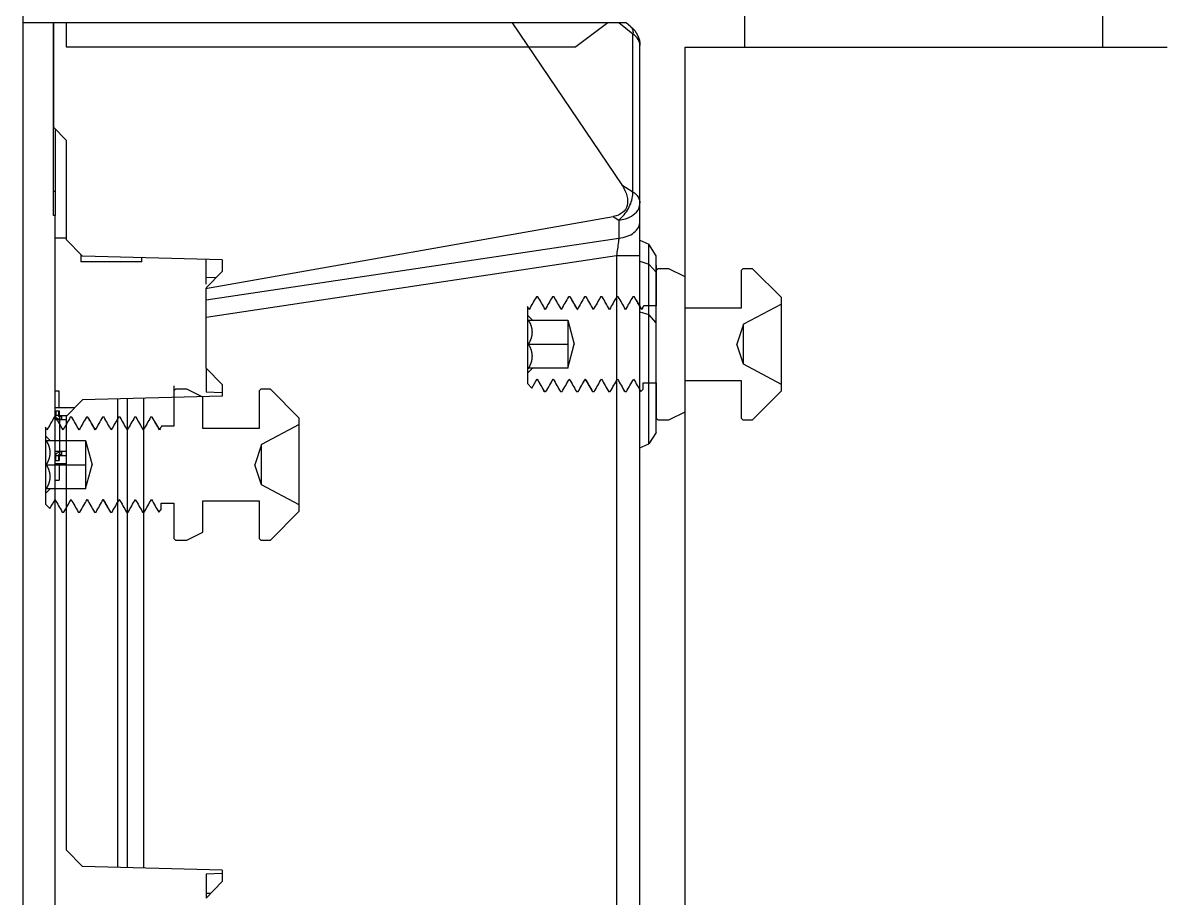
# Model space of a CAD drawing. Header units: millimetres. Extents: x 562 to 17351, y 2396 to 6995.
# Drawn here: x 16097.2 to 16168.4, y 4489.2 to 4543.7 of the extents above; entities that cross this region are included whole.
import ezdxf

# ---------------------------------------------------------------- set-up
doc = ezdxf.new("R2010")
doc.units = ezdxf.units.MM
doc.layers.add('02___PRT_ALL_AXES', color=7, linetype='Continuous')
doc.layers.add('1轮廓线', color=7, linetype='Continuous', lineweight=25)

# ---------------------------------------------------------------- blocks, each defined once
blk = doc.blocks.new('21211122')
at = {"color": 114, "linetype": 'Continuous', "true_color": 0x139b48}
for p, q in [((19708.90915109758, 4089.038242913515), (19708.90915109758, 4099.038242913475)), ((19734.90915109646, 4089.038242913515), (19704.90915109659, 4089.038242913515)), ((19734.90915109646, 3416.538242912395), (19734.90915109646, 4089.038242913515))]:
    blk.add_line(p, q, dxfattribs=at)
at = {"layer": '02___PRT_ALL_AXES', "color": 114, "linetype": 'Continuous', "true_color": 0x139b48}
blk.add_line((19731.20915109745, 4100.037148436615), (19731.20915109745, 4089.038242913515), dxfattribs=at)
blk = doc.blocks.new('*U176')
blk.add_blockref('21211122', (-19719.90915109653, -3758.288242912425))
blk = doc.blocks.new('*U177')
at = {"color": 0, "linetype": 'ByBlock', "lineweight": -2, "transparency": 16777216}
blk.add_blockref('*U176', (0, 0), dxfattribs=at)
blk = doc.blocks.new('212121212')
at = {"color": 7, "linetype": 'Continuous'}
for p, q in [((19350.50658510367, 3829.6597417086), (19351.38756970696, 3830.35879030796)), ((19350.634901733, 3830.11871957398), (19350.58005365117, 3830.06182944646)), ((19350.63487758267, 3830.11875000826), (19350.93739132359, 3830.35879030796)), ((19350.9381248248, 3830.35879030796), (19386.56724527329, 3830.35879030796)), ((19358.01239270315, 3830.35879030796), (19351.2064832543, 3820.27700283886)), ((19386.56724527329, 3830.35879030796), (19386.56724527329, 3823.85879030824)), ((19388.46724527314, 3830.35879030796), (19388.46724527314, 3492.85879030804)), ((19350.50004469257, 3829.78146814028), (19350.50658510367, 3829.6597417086)), ((19350.50658510367, 3819.84162348356), (19350.50658510367, 3829.6597417086)), ((19350.06724527369, 3494.27385847104), (19350.06724527369, 3828.94372214242)), ((19386.56724527329, 3823.85879030824), (19385.76724527309, 3823.05879030804)), ((19385.76724527309, 3823.05879030804), (19385.76724527309, 3816.86279374654)), ((19351.2064832543, 3820.27700283886), (19350.50658510367, 3819.84162348356)), ((19351.72919271433, 3818.29637100638), (19351.38306356916, 3818.081057558421)), ((19351.38306356916, 3818.081057558421), (19351.38306356916, 3816.95453470606)), ((19377.10236495494, 3813.8223961545), (19351.72919271433, 3818.29637100638)), ((19386.46724527517, 3749.3337903085), (19386.46724527517, 3818.35629030742)), ((19349.06724527471, 3815.85879030624), (19349.52039916901, 3816.570099437341)), ((19350.06724527369, 3816.82509796468), (19349.52039916901, 3816.570099437341)), ((19349.52039916901, 3804.1474811762), (19349.52039916901, 3816.570099437341)), ((19377.06724527409, 3813.10865984512), (19351.38306356916, 3816.95453470606)), ((19384.76758794806, 3815.83661679712), (19385.76724527309, 3816.86279374654)), ((19349.06724527471, 3804.8587903073), (19349.06724527471, 3815.85879030624)), ((19351.52797985285, 3815.86658965818), (19350.06724527369, 3815.86658965818)), ((19351.52797985285, 3815.86658965818), (19351.52797929914, 3663.9128915799)), ((19377.06724527409, 3812.04241413916), (19351.52797985285, 3815.86658965818)), ((19376.06724527511, 3815.6087903084), (19384.76758794806, 3815.83661679712)), ((19381.0672452751, 3815.483790306941), (19381.0672452751, 3815.73971991446)), ((19384.86724527477, 3815.93891790316), (19384.86724527477, 3815.483790306941)), ((19349.06724527471, 3814.83366404052), (19349.52039916901, 3815.33663555172)), ((19350.06724527369, 3815.516946737961), (19349.52039916901, 3815.33663555172)), ((19376.06724527511, 3815.6087903084), (19376.06724527511, 3814.88497622898)), ((19377.06724527409, 3814.079114020541), (19377.06724527409, 3815.63497622758)), ((19381.0672452751, 3815.483790306941), (19384.86724527477, 3815.483790306941)), ((19377.06690260016, 3813.858799279561), (19376.06724527511, 3814.88497622898)), ((19376.44611968882, 3814.4960507635), (19377.06724527409, 3814.48128930712)), ((19377.06724527409, 3808.85913309908), (19377.06724527409, 3813.828588699901)), ((19349.06724527471, 3811.68721743274), (19349.52039916901, 3812.1901889414)), ((19350.06724527369, 3812.37050013018), (19349.52039916901, 3812.1901889414)), ((19376.06724527511, 3807.83260438506), (19377.06690260016, 3808.85878133448)), ((19377.06724527409, 3808.8587903083), (19377.06724527409, 3807.3604682478)), ((19376.06724527511, 3807.83260438506), (19376.06724527511, 3807.10879030818)), ((19386.21724527479, 3806.4087903061), (19386.21724527479, 3807.43379030842)), ((19386.21724527479, 3807.43379030842), (19386.46724527517, 3807.43379030842)), ((19376.06724527511, 3807.10879030818), (19384.76758794806, 3806.88096381692)), ((19380.94212096349, 3777.73644341926), (19380.94212096349, 3806.981137195441)), ((19381.96351571268, 3777.7631895837), (19381.96351571268, 3806.954391031)), ((19382.56724527483, 3777.7789987977), (19382.56724527483, 3806.938581817)), ((19385.76724527309, 3805.8547868675), (19384.76758794806, 3806.88096381692)), ((19386.46724527517, 3806.4087903061), (19385.22755901693, 3806.4087903061)), ((19386.21724527479, 3805.918790308201), (19385.70489588293, 3805.918790308201)), ((19385.76724527309, 3805.8547868675), (19385.76724527309, 3778.8627937472)), ((19386.06724527507, 3805.918790308201), (19386.06724527507, 3805.6587903075)), ((19386.14724527509, 3805.85879030628), (19386.24724527321, 3805.85879030628)), ((19386.16724527319, 3805.6587903075), (19386.16724527319, 3805.85879030628)), ((19386.21724527479, 3806.20879030732), (19386.21724527479, 3805.918790308201)), ((19386.46724527517, 3806.20879030732), (19386.21724527479, 3806.20879030732)), ((19386.24724527321, 3806.20879030732), (19386.24724527321, 3805.85879030628)), ((19386.24724527321, 3805.918790308201), (19386.46724527517, 3805.918790308201)), ((19386.41724527357, 3806.20879030732), (19386.41724527357, 3805.918790308201)), ((19386.46724527517, 3805.6587903075), (19385.76724527309, 3805.6587903075)), ((19386.17724527351, 3803.658790307), (19386.17724527351, 3805.6587903075)), ((19349.06724527471, 3804.8587903073), (19349.52039916901, 3804.1474811762)), ((19350.06724527369, 3803.892482648861), (19349.52039916901, 3804.1474811762)), ((19385.76724527309, 3803.658790307), (19386.46724527517, 3803.658790307)), ((19386.06724527507, 3803.658790307), (19386.06724527507, 3803.3987903063)), ((19386.16724527319, 3803.45879030822), (19386.16724527319, 3803.658790307)), ((19385.76724527309, 3803.3987903063), (19386.21724527479, 3803.3987903063)), ((19385.76724527309, 3802.908790308401), (19386.46724527517, 3802.908790308401)), ((19386.14724527509, 3803.45879030822), (19386.24724527321, 3803.45879030822)), ((19386.21724527479, 3803.3987903063), (19386.21724527479, 3803.10879030718)), ((19386.46724527517, 3803.10879030718), (19386.21724527479, 3803.10879030718)), ((19386.21724527479, 3802.908790308401), (19386.21724527479, 3801.88379030608)), ((19386.24724527321, 3803.45879030822), (19386.24724527321, 3803.10879030718)), ((19386.24724527321, 3803.3987903063), (19386.46724527517, 3803.3987903063)), ((19386.41724527357, 3803.10879030718), (19386.41724527357, 3803.3987903063)), ((19386.46724527517, 3801.88379030608), (19386.21724527479, 3801.88379030608)), ((19384.76758794806, 3777.836616797781), (19385.76724527309, 3778.8627937472)), ((19376.06724527511, 3777.60879030652), (19384.76758794806, 3777.836616797781)), ((19376.06724527511, 3777.60879030652), (19376.06724527511, 3776.88497622964)), ((19377.06724527409, 3777.35813888504), (19377.06724527409, 3775.8587903064)), ((19377.06690260016, 3775.85879928022), (19376.06724527511, 3776.88497622964)), ((19377.06724527409, 3776.15868414146), (19376.76721463717, 3776.16643757782)), ((19352.06724527419, 3492.85879030804), (19354.06724527469, 3491.3587903083)), ((19385.76724527309, 3492.85879030804), (19385.76724527309, 3491.3587903083)), ((19385.76724527309, 3491.3587903083), (19354.06724527469, 3491.3587903083))]:
    blk.add_line(p, q, dxfattribs=at)
for centre, radius, start, end in [((19351.56724527344, 3828.94372214242), 1.49999999974, 128.3571155351013, 180), ((19386.14724527509, 3805.75879030816), 0.10000000066, 90, 143.2617289653789), ((19386.11724527413, 3806.01879030632), 0.35000000104, 278.2132107018273, 343.39736195837), ((19386.14724527509, 3805.75879030816), 0.10000000066, 216.7370435126228, 270), ((19386.14724527509, 3803.55879030634), 0.10000000066, 90, 143.261728965299), ((19386.11724527413, 3803.29879030818), 0.35000000104, 16.29090732188735, 81.78678929817264), ((19386.14724527509, 3803.55879030634), 0.10000000066, 216.7370435125797, 270)]:
    blk.add_arc(centre, radius, start, end, dxfattribs=at)
blk.add_ellipse((19353.26237085955, 3820.18007546096), major_axis=(-2.293869194320001, -1.426926600040001), ratio=0.5552526711, start_param=5.390403776599999, end_param=6.837591462100001, dxfattribs=at)
for points, knots in [([(19350.58005365117, 3830.06182944646), (19350.56698346903, 3830.04420101842), (19350.51670032347, 3829.95914690608), (19350.50126606681, 3829.85765492466), (19350.50004469257, 3829.78146814028)], [0, 0, 0, 0, 0.2236070042, 1, 1, 1, 1]), ([(19350.06724527369, 3828.94372214242), (19350.06724527369, 3829.0783816826), (19350.16043067279, 3829.370006415581), (19350.37888310863, 3829.57353395874), (19350.50658510367, 3829.6597417086)], [0, 0, 0, 0, 0.4663758915, 1, 1, 1, 1]), ([(19350.50658510367, 3819.84162348356), (19350.3788831061, 3819.7554157337), (19350.16043067279, 3819.55188819054), (19350.06724527369, 3819.26026345756), (19350.06724527369, 3819.12560391738)], [0, 0, 0, 0, 0.5336241114, 1, 1, 1, 1]), ([(19351.38306356916, 3818.081057558421), (19351.1423992067, 3818.27693825378), (19350.75529467992, 3818.76477052932), (19350.53992926609, 3819.35360080454), (19350.51180873813, 3819.65068329902)], [0, 0, 0, 0, 0.5097694443, 1, 1, 1, 1]), ([(19351.38306356916, 3818.081057558421), (19351.24592348783, 3818.09296322422), (19350.77128954505, 3818.17823448624), (19350.29269290763, 3818.4782494539), (19350.14389021566, 3818.79451263138)], [0, 0, 0, 0, 0.2825585876, 1, 1, 1, 1]), ([(19351.38306356916, 3816.95453470606), (19351.2080765709, 3816.9697262454), (19350.87379717088, 3817.04126846452), (19350.44248447749, 3817.26823335476), (19350.14401250903, 3817.597054614821), (19350.06724527369, 3817.87081963752), (19350.06724527369, 3817.99908106756)], [0, 0, 0, 0, 0.2887245221, 0.5546614901, 0.7891646183, 1, 1, 1, 1]), ([(19351.38306356916, 3816.95453470606), (19351.39232725649, 3816.87591835072), (19351.43765737411, 3816.51287389266), (19351.48778528503, 3816.15045139932), (19351.52799204231, 3815.86658783192)], [0, 0, 0, 0, 0.2163693176, 1, 1, 1, 1])]:
    blk.add_open_spline(points, degree=3, knots=knots, dxfattribs=at)
for points in [[(19350.51180873813, 3819.65068329902), (19350.50580878315, 3819.71407051032), (19350.50358660573, 3819.7780235879), (19350.50658510367, 3819.84162348356)], [(19350.14389021566, 3818.79451263138), (19350.09566212821, 3818.8970159392), (19350.06724527369, 3819.01232163188), (19350.06724527369, 3819.12560391738)]]:
    blk.add_open_spline(points, degree=3, dxfattribs=at)
at = {"layer": '02___PRT_ALL_AXES', "color": 7, "linetype": 'Continuous'}
for p, q in [((19386.56724527329, 3818.35629030742), (19386.56724527329, 3830.35879030796)), ((19386.56724527329, 3830.35879030796), (19388.46724527314, 3830.35879030796)), ((19386.46724527517, 3823.758790307581), (19386.46724527517, 3818.35629030742)), ((19386.46724527517, 3819.85629030716), (19386.56724527329, 3819.85629030716)), ((19386.46724527517, 3818.35629030742), (19386.56724527329, 3818.35629030742)), ((19386.46724527517, 3816.98379030668), (19385.76724527309, 3816.98379030668)), ((19376.08498904964, 3807.32448916304), (19377.06724527409, 3807.35879030602)), ((19376.05974368992, 3777.3939730374), (19377.06724527409, 3777.35879030614))]:
    blk.add_line(p, q, dxfattribs=at)
blk = doc.blocks.new('*U181')
blk.add_blockref('212121212', (-19368.76724527392, -3665.35879031362))
blk = doc.blocks.new('*U182')
at = {"color": 0, "linetype": 'ByBlock', "lineweight": -2, "transparency": 16777216}
for p in [(4.133182947122317e-14, 675), (2.066591473561158e-14, 337.5)]:
    blk.add_blockref('*U181', p, dxfattribs=at)
blk = doc.blocks.new('323123212231')
at = {"layer": '1轮廓线', "color": 4, "linetype": 'Continuous', "lineweight": 25}
for p, q in [((16106.62949579812, 5251.116872861458), (16106.62949579812, 5248.616872861458)), ((16106.72949574362, 5250.916872513808), (16106.62949579812, 5250.816872350316)), ((16107.42949579812, 5250.916872861458), (16106.72949579812, 5250.916872861458)), ((16108.42949563726, 5250.416872137594), (16107.42949579812, 5250.916872861458)), ((16108.42949579812, 5248.466872861458), (16108.42949563726, 5250.416872137594)), ((16112.02949574362, 5250.916872915956), (16111.92949579812, 5250.816872752463)), ((16111.92949579812, 5250.816872752463), (16111.92949579812, 5248.466872861458)), ((16112.62949579812, 5250.916872861458), (16112.02949579812, 5250.916872861458)), ((16114.42949481716, 5249.116871880504), (16112.62949677907, 5250.916873842411)), ((16099.179518435, 5249.166801501541), (16099.17949579812, 5249.166872861458)), ((16099.27949579812, 5249.166872861458), (16099.17949579812, 5249.166872861458)), ((16099.27949579812, 5249.166872861458), (16099.27947919271, 5249.166861588533)), ((16100.17952701998, 5249.166825051587), (16100.17949579812, 5249.166872861458)), ((16100.27949579812, 5249.166872861458), (16100.17949579812, 5249.166872861458)), ((16100.27949579812, 5249.166872861458), (16100.27948132548, 5249.166794850618)), ((16101.17952682125, 5249.166833944282), (16101.17949579812, 5249.166872861458)), ((16101.27949579812, 5249.166872861458), (16101.17949579812, 5249.166872861458)), ((16101.27949579812, 5249.166872861458), (16101.27949358338, 5249.166755650474)), ((16102.17952682888, 5249.166843627158), (16102.17949579812, 5249.166872861458)), ((16102.27949579812, 5249.166872861458), (16102.17949579812, 5249.166872861458)), ((16102.27949579812, 5249.166872861458), (16102.27928539575, 5249.166548866646)), ((16103.17968543143, 5249.166544834809), (16103.17949579812, 5249.166872861458)), ((16103.27949579812, 5249.166872861458), (16103.17949579812, 5249.166872861458)), ((16103.27949579812, 5249.166872861458), (16103.27935061958, 5249.166242741012)), ((16104.1796552522, 5249.166245458413), (16104.17949579812, 5249.166872861458)), ((16104.27949579812, 5249.166872861458), (16104.17949579812, 5249.166872861458)), ((16104.27949579812, 5249.166872861458), (16104.27909594302, 5249.167540997389)), ((16105.17978216303, 5249.167333857515), (16105.17949579812, 5249.166872861458)), ((16105.27949579812, 5249.166872861458), (16105.17949579812, 5249.166872861458)), ((16105.27949579812, 5249.166872861458), (16105.279436757, 5249.166791808985)), ((16114.42949579812, 5248.716872861458), (16114.42949579812, 5249.116872861458)), ((16098.62949579812, 5248.560712492341), (16098.62948482967, 5248.560673933395)), ((16098.62949579812, 5248.560712492341), (16098.62949579812, 5248.016872861458)), ((16098.72947594706, 5248.387484256133), (16098.72949612055, 5248.387369567258)), ((16099.72947523611, 5248.38745585833), (16099.72950306125, 5248.387387998828)), ((16100.72947533024, 5248.387409351008), (16100.72951001697, 5248.387406858648)), ((16101.7294760333, 5248.387395229389), (16101.7295169892, 5248.387426057989)), ((16102.72940086872, 5248.387103692177), (16102.7295775264, 5248.387112765398)), ((16103.72943355116, 5248.386912088199), (16103.72957459147, 5248.386918737634)), ((16104.72944735838, 5248.387517321101), (16104.72955278198, 5248.387521548703)), ((16105.72946091765, 5248.387375305047), (16105.72953072455, 5248.387377108777)), ((16105.8620171214, 5248.616836087395), (16105.86195315006, 5248.616872861458)), ((16106.62949579812, 5248.616872861458), (16105.86195315006, 5248.616872861458)), ((16111.92949579812, 5248.466872861458), (16108.42949579812, 5248.466872861458)), ((16114.42949579812, 5247.106650609345), (16114.42949579812, 5248.716872861458)), ((16098.62949579812, 5248.016872861457), (16098.62949579812, 5244.416872861458)), ((16098.62949579812, 5248.016872861457), (16098.92949579812, 5247.716872861458)), ((16098.92949579812, 5247.716872861458), (16101.12949579812, 5247.716872861458)), ((16101.12949579812, 5247.716872861458), (16101.12949579812, 5244.716872861458)), ((16112.07086420287, 5244.970979526466), (16112.07086420287, 5247.46276619645)), ((16098.69744499055, 5246.216872861458), (16101.12949579812, 5246.216872861458)), ((16114.42949579812, 5245.616872861458), (16114.42949579812, 5246.816872861458)), ((16098.92949579812, 5244.716872861458), (16098.62949579812, 5244.416872861458)), ((16101.12949579812, 5244.716872861458), (16098.92949579812, 5244.716872861458)), ((16114.42949579812, 5243.716872861458), (16114.42949579812, 5245.327095113571)), ((16098.62949579812, 5244.416872861458), (16098.62949579812, 5243.766872861458)), ((16099.22950127259, 5244.046328779674), (16099.22947551946, 5244.046268781868)), ((16100.22950829457, 5244.046324096438), (16100.22947517125, 5244.046314895408)), ((16101.22951529892, 5244.046319413072), (16101.2294756484, 5244.046349141903)), ((16102.22960221932, 5244.04676818527), (16102.22940775378, 5244.046778469371)), ((16103.22958045125, 5244.046176722371), (16103.22942160241, 5244.04618458565)), ((16104.22954976393, 5244.046681043415), (16104.22942653148, 5244.046686481752)), ((16105.22953978514, 5244.046352603131), (16105.22945216982, 5244.046355618694)), ((16098.62949579812, 5243.766873406434), (16098.90760465881, 5243.488763939496)), ((16098.90759352323, 5243.488754749353), (16098.90760465881, 5243.488763939496)), ((16099.67949579812, 5243.266872861458), (16099.67954603843, 5243.266843120475)), ((16099.67949579812, 5243.266872861458), (16099.77949579812, 5243.266872861458)), ((16099.77947597407, 5243.266912691705), (16099.77949579812, 5243.266872861458)), ((16100.67949579812, 5243.266872861458), (16100.67952926136, 5243.266882324155)), ((16100.67949579812, 5243.266872861458), (16100.77949579812, 5243.266872861458)), ((16100.77949193971, 5243.26698606117), (16100.77949579812, 5243.266872861458)), ((16101.67949579812, 5243.266872861458), (16101.67952885973, 5243.2668931344)), ((16101.67949579812, 5243.266872861458), (16101.77949579812, 5243.266872861458)), ((16101.7794132269, 5243.267597039374), (16101.77949579812, 5243.266872861458)), ((16102.67949579812, 5243.266872861458), (16102.67959414681, 5243.267591256187)), ((16102.67949579812, 5243.266872861458), (16102.77949579812, 5243.266872861458)), ((16102.77916001643, 5243.266316724299), (16102.77949579812, 5243.266872861458)), ((16103.67949579812, 5243.266872861458), (16103.67983821329, 5243.266315484216)), ((16103.67949579812, 5243.266872861458), (16103.77949579812, 5243.266872861458)), ((16103.77928532709, 5243.267196753384), (16103.77949579812, 5243.266872861458)), ((16104.67949579812, 5243.266872861458), (16104.67968549636, 5243.267200790611)), ((16104.67949579812, 5243.266872861458), (16104.77949579812, 5243.266872861458)), ((16104.77924697443, 5243.266625578714), (16104.77949579812, 5243.266872861458)), ((16105.67949587986, 5243.266872779712), (16105.82949579812, 5243.41687302495)), ((16105.67949587986, 5243.266872779712), (16105.67957426736, 5243.266918228719)), ((16105.82949579812, 5243.416872861458), (16105.82949579812, 5243.816872861458)), ((16105.82949579812, 5243.816872861458), (16106.62949579812, 5243.816872861458)), ((16106.62949579812, 5243.816872861458), (16106.62949585262, 5241.61687302495)), ((16108.42949579812, 5242.0168733726), (16108.42949579812, 5243.966872861458)), ((16108.42949579812, 5243.966872861458), (16111.92949579812, 5243.966872861458)), ((16111.92949579812, 5243.966872861458), (16111.92949579812, 5241.616872861458)), ((16112.62949677907, 5241.516871880504), (16114.42949481716, 5243.316873842412)), ((16114.42949579812, 5243.316872861458), (16114.42949579812, 5243.716872861458)), ((16107.42949595898, 5241.516872648735), (16108.42949579812, 5242.0168733726)), ((16106.62949585262, 5241.61687302495), (16106.72949579812, 5241.516872861458)), ((16106.72949579812, 5241.516872861458), (16107.42949579812, 5241.516872861458)), ((16111.92949585262, 5241.616872915955), (16112.02949579812, 5241.516872752463)), ((16112.02949579812, 5241.516872861457), (16112.62949579812, 5241.516872861457))]:
    blk.add_line(p, q, dxfattribs=at)
at = {"layer": '1轮廓线', "color": 4}
for p, q in [((16114.42949579812, 5248.716872861458), (16112.07086420287, 5247.46276619645)), ((16101.12949579812, 5247.716872861458), (16101.53141958676, 5246.216872861458)), ((16112.07086420287, 5247.46276619645), (16111.65803677943, 5246.216872861458)), ((16101.12949579812, 5244.716872861458), (16101.53141958676, 5246.216872861458)), ((16112.07086420287, 5244.970979526466), (16111.65803677943, 5246.216872861458)), ((16114.42949579812, 5243.716872861458), (16112.07086420287, 5244.970979526466))]:
    blk.add_line(p, q, dxfattribs=at)
at = {"layer": '1轮廓线', "color": 4, "linetype": 'Continuous', "lineweight": 25}
for points, degree in [([(16099.179518435, 5249.166801501541), (16099.02951099685, 5248.90699085678), (16098.8795035587, 5248.647180212019), (16098.72949612055, 5248.387369567258)], 3), ([(16099.72947523611, 5248.38745585833), (16099.57947655497, 5248.647257768398), (16099.42947787384, 5248.907059678466), (16099.27947919271, 5249.166861588533)], 3), ([(16100.17952701998, 5249.166825051587), (16100.02951903374, 5248.907012700667), (16099.87951104749, 5248.647200349747), (16099.72950306125, 5248.387387998828)], 3), ([(16100.72947533024, 5248.387409351008), (16100.57947732865, 5248.647204517544), (16100.42947932706, 5248.906999684081), (16100.27948132548, 5249.166794850618)], 3), ([(16100.30613642386, 5249.125638759055), (16100.29725621528, 5249.153052893456), (16100.2883760067, 5249.166872861458), (16100.27949579812, 5249.166872861458)], 3), ([(16101.17952682125, 5249.166833944281), (16101.02952121982, 5248.907024915737), (16100.8795156184, 5248.647215887193), (16100.72951001697, 5248.387406858648)], 3), ([(16101.72947603437, 5248.387395230009), (16101.57948188368, 5248.647182036624), (16101.42948773299, 5248.906968843239), (16101.2794935823, 5249.166755649856)], 3), ([(16101.30787861062, 5249.120086097917), (16101.29841767312, 5249.151186253201), (16101.28895673562, 5249.166872861458), (16101.27949579812, 5249.166872861458)], 3), ([(16101.30512257892, 5249.124828920433), (16101.5190126368, 5248.758385533296), (16101.73301681198, 5248.393447304343)], 2), ([(16102.17952682888, 5249.166843627158), (16102.02952354899, 5248.907037770769), (16101.8795202691, 5248.647231914379), (16101.7295169892, 5248.387426057989)], 3), ([(16102.72940086872, 5248.387103692177), (16102.57936237773, 5248.646918750333), (16102.42932388674, 5248.90673380849), (16102.27928539575, 5249.166548866646)], 3), ([(16102.30644892312, 5249.124668429917), (16102.29746454812, 5249.152726770526), (16102.28848017312, 5249.166872861458), (16102.27949579812, 5249.166872861458)], 3), ([(16103.17968543143, 5249.166544834809), (16103.02964946309, 5248.906734145006), (16102.87961349474, 5248.646923455202), (16102.7295775264, 5248.387112765398)], 3), ([(16103.72943355116, 5248.386912088199), (16103.5794059073, 5248.646688972471), (16103.42937826344, 5248.906465856741), (16103.27935061958, 5249.166242741012)], 3), ([(16103.30654267312, 5249.124375142299), (16103.29752704812, 5249.152628191794), (16103.28851142312, 5249.166872861458), (16103.27949579812, 5249.166872861458)], 3), ([(16104.1796552522, 5249.166245458413), (16104.02962836529, 5248.906469884821), (16103.87960147838, 5248.646694311227), (16103.72957459147, 5248.386918737634)], 3), ([(16104.72944735838, 5248.387517321101), (16104.57933021993, 5248.647525213198), (16104.42921308147, 5248.907533105294), (16104.27909594302, 5249.16754099739)], 3), ([(16104.30609736081, 5249.125759263106), (16104.29723017324, 5249.15309339208), (16104.28836298568, 5249.166872861458), (16104.27949579812, 5249.166872861458)], 3), ([(16105.17978216303, 5249.167333857515), (16105.02970570268, 5248.907396421245), (16104.87962924233, 5248.647458984975), (16104.72955278198, 5248.387521548704)], 3), ([(16105.72946091765, 5248.387375305047), (16105.5794528641, 5248.64718080636), (16105.42944481055, 5248.906986307673), (16105.279436757, 5249.166791808985)], 3), ([(16098.72947594709, 5248.387484256147), (16098.69614557461, 5248.445214148558), (16098.66281520213, 5248.502944040969), (16098.62948482964, 5248.56067393338)], 3), ([(16105.40255917575, 5248.953421616643), (16105.56731968047, 5248.672151985304), (16105.73214623695, 5248.391870925248)], 2), ([(16105.8620171214, 5248.616836087395), (16105.81785498912, 5248.54034976119), (16105.77369285684, 5248.463863434983), (16105.72953072455, 5248.387377108777)], 3), ([(16098.92950079862, 5244.716872861458), (16098.92949079762, 5244.716872861458), (16098.81583988463, 5244.716872861458), (16098.69744499055, 5244.716872861458)], 2), ([(16098.90759352323, 5243.488754749353), (16099.01488752197, 5243.674592760191), (16099.12218152072, 5243.860430771029), (16099.22947551946, 5244.046268781868)], 3), ([(16099.22950127259, 5244.046328779674), (16099.37951619454, 5243.786500226607), (16099.52953111649, 5243.526671673541), (16099.67954603843, 5243.266843120475)], 3), ([(16099.77947597407, 5243.266912691705), (16099.92947570646, 5243.526713426272), (16100.07947543885, 5243.78651416084), (16100.22947517125, 5244.046314895408)], 3), ([(16100.22950829457, 5244.046324096438), (16100.3795152835, 5243.786510172344), (16100.52952227243, 5243.526696248249), (16100.67952926136, 5243.266882324155)], 3), ([(16100.77949193971, 5243.26698606117), (16100.92948650928, 5243.526773754747), (16101.07948107884, 5243.786561448325), (16101.2294756484, 5244.046349141903)], 3), ([(16101.22951529892, 5244.046319413072), (16101.37951981919, 5243.786510653514), (16101.52952433946, 5243.526701893957), (16101.67952885973, 5243.2668931344)], 3), ([(16101.77941322691, 5243.267597039374), (16101.92941140253, 5243.527324182705), (16102.07940957815, 5243.787051326039), (16102.22940775378, 5244.046778469371)], 3), ([(16102.65757824349, 5243.297806590414), (16102.44135427905, 5243.669165970476), (16102.22501201668, 5244.039202737587)], 2), ([(16102.22960221932, 5244.04676818527), (16102.37959952848, 5243.787042542242), (16102.52959683765, 5243.527316899215), (16102.67959414681, 5243.267591256188)], 3), ([(16102.77916001643, 5243.266316724299), (16102.92924721175, 5243.526272678083), (16103.07933440708, 5243.786228631866), (16103.22942160241, 5244.04618458565)], 3), ([(16103.22958045125, 5244.046176722371), (16103.37966637193, 5243.78622297632), (16103.5297522926, 5243.526269230268), (16103.67983821329, 5243.266315484216)], 3), ([(16103.77928532709, 5243.267196753384), (16103.92933239522, 5243.52702666284), (16104.07937946335, 5243.786856572297), (16104.22942653148, 5244.046686481752)], 3), ([(16104.22954976393, 5244.046681043415), (16104.37959500807, 5243.786854292481), (16104.52964025222, 5243.527027541546), (16104.67968549636, 5243.267200790611)], 3), ([(16104.77924697443, 5243.266625578714), (16104.9293153729, 5243.52653559204), (16105.07938377136, 5243.786445605367), (16105.22945216982, 5244.046355618694)], 3), ([(16105.22953978514, 5244.046352603131), (16105.37955127921, 5243.786541144993), (16105.52956277329, 5243.526729686856), (16105.67957426736, 5243.266918228719)], 3), ([(16103.65288642284, 5243.308010546503), (16103.6617562146, 5243.280660425777), (16103.67062600636, 5243.266872861458), (16103.67949579812, 5243.266872861457)], 3), ([(16104.67969097147, 5243.26720062034), (16104.67071028029, 5243.267477074356), (16104.66172958912, 5243.281726300034), (16104.65274889795, 5243.309645944883)], 3)]:
    blk.add_open_spline(points, degree=degree, dxfattribs=at)
for points, degree, knots in [([(16098.62949579812, 5247.716872861458), (16098.81552711261, 5247.716872861458), (16098.9294920521, 5247.716872861458), (16098.92949055195, 5247.716872861458)], 2, [0, 0, 0, 0.5000691542672282, 1, 1, 1]), ([(16098.69744499055, 5246.216872861458), (16098.81631858363, 5246.422767964357), (16098.87333654977, 5246.608092002622), (16098.9294058703, 5246.790332682324), (16098.92958528899, 5247.14245441092), (16098.81656794612, 5247.510545850054), (16098.69744499055, 5247.716872861458)], 2, [0, 0, 0, 0.25, 0.25, 0.5, 0.75, 1, 1, 1]), ([(16114.42949579812, 5246.816867860958), (16114.42949579812, 5246.816877861958), (16114.42949579812, 5246.841797991679), (16114.42949579812, 5246.863083283135), (16114.42949579812, 5246.936477590261), (16114.42949579812, 5246.986686865623), (16114.42949579812, 5247.041979125331), (16114.42949579812, 5247.106650609345)], 2, [0, 0, 0, 0.25, 0.25, 0.5, 0.75, 0.75, 1, 1, 1]), ([(16098.69744499055, 5244.716872861458), (16098.81631858363, 5244.922767964355), (16098.87333654977, 5245.108092002622), (16098.9294058703, 5245.290332682323), (16098.92958528899, 5245.64245441092), (16098.81656794612, 5246.010545850052), (16098.69744499055, 5246.216872861458)], 2, [0, 0, 0, 0.25, 0.25, 0.5, 0.75, 1, 1, 1]), ([(16114.42949579812, 5245.327095113571), (16114.42949579812, 5245.390558133973), (16114.42949579812, 5245.447058857293), (16114.42949579812, 5245.495308730115), (16114.42949579812, 5245.56931395332), (16114.42949579812, 5245.591947731236), (16114.42949579812, 5245.616869121026), (16114.42949579812, 5245.616867620876)], 2, [0, 0, 0, 0.2500394611034081, 0.2500394611034081, 0.5000789222068162, 0.7501183833102243, 0.7501183833102243, 1, 1, 1]), ([(16099.6795449762, 5243.266843112497), (16099.67121120016, 5243.266781036888), (16099.66287742413, 5243.278957006983), (16099.65363943339, 5243.305811852224), (16099.65273521869, 5243.308581351517), (16099.65183100399, 5243.311491180379)], 3, [0, 0, 0, 0, 0.9021199819422753, 0.9021199819422753, 1, 1, 1, 1]), ([(16102.65471977648, 5243.302546248078), (16102.65552652728, 5243.300227475298), (16102.65633327809, 5243.298021130808), (16102.66459267312, 5243.276587757697), (16102.67204531735, 5243.266874589755), (16102.67949796158, 5243.266873413148)], 3, [0, 0, 0, 0, 0.09767674244672353, 0.09767674244672353, 1, 1, 1, 1])]:
    blk.add_open_spline(points, degree=degree, knots=knots, dxfattribs=at)

msp = doc.modelspace()

# ---------------------------------------------------------------- linework, layer by layer
at = {"layer": '1轮廓线', "color": 4, "linetype": 'Continuous', "lineweight": 25}
for p, q in [((16106.62949585261, 4521.116872861458), (16106.62949585261, 4518.616872861458)), ((16106.72949579812, 4520.916872513808), (16106.62949585261, 4520.816872350316)), ((16107.42949585262, 4520.916872861458), (16106.72949585261, 4520.916872861458)), ((16108.42949569175, 4520.416872137594), (16107.42949585262, 4520.916872861458)), ((16112.02949579812, 4520.916872915956), (16111.92949585262, 4520.816872752463)), ((16111.92949585262, 4520.816872752463), (16111.92949585262, 4518.466872861458)), ((16112.62949585261, 4520.916872861458), (16112.02949585261, 4520.916872861458)), ((16114.42949487166, 4519.116871880504), (16112.62949683357, 4520.916873842411)), ((16108.42949585262, 4518.466872861458), (16108.42949569175, 4520.416872137594)), ((16099.1795184895, 4519.166801501541), (16099.17949585262, 4519.166872861458)), ((16099.27949585261, 4519.166872861458), (16099.17949585262, 4519.166872861458)), ((16099.27949585261, 4519.166872861458), (16099.2794792472, 4519.166861588533)), ((16100.17952707448, 4519.166825051587), (16100.17949585262, 4519.166872861458)), ((16100.27949585261, 4519.166872861458), (16100.17949585262, 4519.166872861458)), ((16100.27949585261, 4519.166872861458), (16100.27948137997, 4519.166794850618)), ((16101.17952687574, 4519.166833944282), (16101.17949585262, 4519.166872861458)), ((16101.27949585261, 4519.166872861458), (16101.17949585262, 4519.166872861458)), ((16101.27949585261, 4519.166872861458), (16101.27949363787, 4519.166755650474)), ((16102.17952688338, 4519.166843627158), (16102.17949585262, 4519.166872861458)), ((16102.27949585261, 4519.166872861458), (16102.17949585262, 4519.166872861458)), ((16102.27949585261, 4519.166872861458), (16102.27928545025, 4519.166548866646)), ((16103.17968548593, 4519.166544834809), (16103.17949585262, 4519.166872861458)), ((16103.27949585261, 4519.166872861458), (16103.17949585262, 4519.166872861458)), ((16103.27949585261, 4519.166872861458), (16103.27935067408, 4519.166242741012)), ((16104.17965530669, 4519.166245458413), (16104.17949585262, 4519.166872861458)), ((16104.27949585261, 4519.166872861458), (16104.17949585262, 4519.166872861458)), ((16104.27949585261, 4519.166872861458), (16104.27909599752, 4519.167540997389)), ((16105.17978221753, 4519.167333857515), (16105.17949585262, 4519.166872861458)), ((16105.27949585261, 4519.166872861458), (16105.17949585262, 4519.166872861458)), ((16105.27949585261, 4519.166872861458), (16105.2794368115, 4519.166791808985)), ((16098.62949585261, 4518.560712492341), (16098.62948488417, 4518.560673933395)), ((16098.62949585261, 4518.560712492341), (16098.62949585261, 4518.016872861458)), ((16105.8620171759, 4518.616836087395), (16105.86195320456, 4518.616872861458)), ((16106.62949585261, 4518.616872861458), (16105.86195320456, 4518.616872861458)), ((16111.92949585262, 4518.466872861458), (16108.42949585262, 4518.466872861458)), ((16114.42949585262, 4518.716872861458), (16114.42949585262, 4519.116872861458)), ((16114.42949585262, 4517.106650609345), (16114.42949585262, 4518.716872861458)), ((16098.62949585261, 4518.016872861457), (16098.62949585261, 4514.416872861458)), ((16098.62949585261, 4518.016872861457), (16098.92949585262, 4517.716872861458)), ((16098.72947600156, 4518.387484256133), (16098.72949617504, 4518.387369567258)), ((16099.72947529061, 4518.38745585833), (16099.72950311575, 4518.387387998828)), ((16100.72947538474, 4518.387409351008), (16100.72951007147, 4518.387406858648)), ((16101.7294760878, 4518.387395229389), (16101.7295170437, 4518.387426057989)), ((16102.72940092321, 4518.387103692177), (16102.7295775809, 4518.387112765398)), ((16103.72943360566, 4518.386912088199), (16103.72957464596, 4518.386918737634)), ((16104.72944741287, 4518.387517321101), (16104.72955283647, 4518.387521548703)), ((16105.72946097214, 4518.387375305047), (16105.72953077905, 4518.387377108777)), ((16098.92949585262, 4517.716872861458), (16101.12949585261, 4517.716872861458)), ((16101.12949585261, 4517.716872861458), (16101.12949585261, 4514.716872861458)), ((16112.07086425736, 4514.970979526466), (16112.07086425736, 4517.46276619645)), ((16114.42949585262, 4515.616872861458), (16114.42949585262, 4516.816872861458)), ((16098.69744504505, 4516.216872861458), (16101.12949585261, 4516.216872861458)), ((16114.42949585262, 4513.716872861458), (16114.42949585262, 4515.327095113571)), ((16098.92949585262, 4514.716872861458), (16098.62949585261, 4514.416872861458)), ((16098.62949585261, 4514.416872861458), (16098.62949585261, 4513.766872861458)), ((16101.12949585261, 4514.716872861458), (16098.92949585262, 4514.716872861458)), ((16098.62949585261, 4513.766873406434), (16098.9076047133, 4513.488763939496)), ((16098.90759357773, 4513.488754749353), (16098.9076047133, 4513.488763939496)), ((16099.22950132709, 4514.046328779674), (16099.22947557396, 4514.046268781868)), ((16100.22950834907, 4514.046324096438), (16100.22947522574, 4514.046314895408)), ((16101.22951535341, 4514.046319413072), (16101.2294757029, 4514.046349141903)), ((16102.22960227382, 4514.04676818527), (16102.22940780827, 4514.046778469371)), ((16103.22958050574, 4514.046176722371), (16103.22942165691, 4514.04618458565)), ((16104.22954981843, 4514.046681043415), (16104.22942658598, 4514.046686481752)), ((16105.22953983963, 4514.046352603131), (16105.22945222431, 4514.046355618694)), ((16105.82949585261, 4513.416872861458), (16105.82949585261, 4513.816872861458)), ((16105.82949585261, 4513.816872861458), (16106.62949585261, 4513.816872861458)), ((16106.62949585261, 4513.816872861458), (16106.62949590711, 4511.61687302495)), ((16108.42949585262, 4512.0168733726), (16108.42949585262, 4513.966872861458)), ((16108.42949585262, 4513.966872861458), (16111.92949585262, 4513.966872861458)), ((16111.92949585262, 4513.966872861458), (16111.92949585262, 4511.616872861458)), ((16114.42949585262, 4513.316872861458), (16114.42949585262, 4513.716872861458)), ((16099.67949585262, 4513.266872861458), (16099.67954609293, 4513.266843120475)), ((16099.67949585262, 4513.266872861458), (16099.77949585261, 4513.266872861458)), ((16099.77947602857, 4513.266912691705), (16099.77949585261, 4513.266872861458)), ((16100.67949585262, 4513.266872861458), (16100.67952931585, 4513.266882324155)), ((16100.67949585262, 4513.266872861458), (16100.77949585261, 4513.266872861458)), ((16100.77949199421, 4513.26698606117), (16100.77949585261, 4513.266872861458)), ((16101.67949585262, 4513.266872861458), (16101.67952891423, 4513.2668931344)), ((16101.67949585262, 4513.266872861458), (16101.77949585261, 4513.266872861458)), ((16101.7794132814, 4513.267597039374), (16101.77949585261, 4513.266872861458)), ((16102.67949585262, 4513.266872861458), (16102.67959420131, 4513.267591256187)), ((16102.67949585262, 4513.266872861458), (16102.77949585261, 4513.266872861458)), ((16102.77916007092, 4513.266316724299), (16102.77949585261, 4513.266872861458)), ((16103.67949585262, 4513.266872861458), (16103.67983826778, 4513.266315484216)), ((16103.67949585262, 4513.266872861458), (16103.77949585261, 4513.266872861458)), ((16103.77928538158, 4513.267196753384), (16103.77949585261, 4513.266872861458)), ((16104.67949585262, 4513.266872861458), (16104.67968555086, 4513.267200790611)), ((16104.67949585262, 4513.266872861458), (16104.77949585261, 4513.266872861458)), ((16104.77924702893, 4513.266625578714), (16104.77949585261, 4513.266872861458)), ((16105.67949593436, 4513.266872779712), (16105.82949585261, 4513.41687302495)), ((16105.67949593436, 4513.266872779712), (16105.67957432186, 4513.266918228719)), ((16112.62949683357, 4511.516871880504), (16114.42949487166, 4513.316873842412)), ((16106.62949590711, 4511.61687302495), (16106.72949585261, 4511.516872861458)), ((16106.72949585261, 4511.516872861458), (16107.42949585262, 4511.516872861458)), ((16107.42949601347, 4511.516872648735), (16108.42949585262, 4512.0168733726)), ((16111.92949590711, 4511.616872915955), (16112.02949585261, 4511.516872752463)), ((16112.02949585261, 4511.516872861457), (16112.62949585261, 4511.516872861457))]:
    msp.add_line(p, q, dxfattribs=at)
at = {"layer": '1轮廓线', "color": 4}
for p, q in [((16114.42949585262, 4518.716872861458), (16112.07086425736, 4517.46276619645)), ((16101.12949585261, 4517.716872861458), (16101.53141964126, 4516.216872861458)), ((16112.07086425736, 4517.46276619645), (16111.65803683393, 4516.216872861458)), ((16101.12949585261, 4514.716872861458), (16101.53141964126, 4516.216872861458)), ((16112.07086425736, 4514.970979526466), (16111.65803683393, 4516.216872861458)), ((16114.42949585262, 4513.716872861458), (16112.07086425736, 4514.970979526466))]:
    msp.add_line(p, q, dxfattribs=at)
at = {"layer": '1轮廓线', "color": 4, "linetype": 'Continuous', "lineweight": 25}
for points, degree in [([(16099.1795184895, 4519.166801501541), (16099.02951105135, 4518.90699085678), (16098.8795036132, 4518.647180212019), (16098.72949617504, 4518.387369567258)], 3), ([(16099.72947529061, 4518.38745585833), (16099.57947660947, 4518.647257768398), (16099.42947792834, 4518.907059678466), (16099.2794792472, 4519.166861588533)], 3), ([(16100.17952707448, 4519.166825051587), (16100.02951908824, 4518.907012700667), (16099.87951110199, 4518.647200349747), (16099.72950311575, 4518.387387998828)], 3), ([(16100.72947538474, 4518.387409351008), (16100.57947738315, 4518.647204517544), (16100.42947938156, 4518.906999684081), (16100.27948137997, 4519.166794850618)], 3), ([(16100.30613647836, 4519.125638759055), (16100.29725626978, 4519.153052893456), (16100.28837606119, 4519.166872861458), (16100.27949585261, 4519.166872861458)], 3), ([(16101.17952687575, 4519.166833944281), (16101.02952127432, 4518.907024915737), (16100.8795156729, 4518.647215887193), (16100.72951007147, 4518.387406858648)], 3), ([(16101.72947608887, 4518.387395230009), (16101.57948193818, 4518.647182036624), (16101.42948778749, 4518.906968843239), (16101.2794936368, 4519.166755649856)], 3), ([(16101.30787866511, 4519.120086097917), (16101.29841772762, 4519.151186253201), (16101.28895679011, 4519.166872861458), (16101.27949585261, 4519.166872861458)], 3), ([(16102.17952688338, 4519.166843627158), (16102.02952360349, 4518.907037770769), (16101.87952032359, 4518.647231914379), (16101.7295170437, 4518.387426057989)], 3), ([(16102.72940092321, 4518.387103692177), (16102.57936243223, 4518.646918750333), (16102.42932394124, 4518.90673380849), (16102.27928545025, 4519.166548866646)], 3), ([(16102.30644897762, 4519.124668429917), (16102.29746460261, 4519.152726770526), (16102.28848022761, 4519.166872861458), (16102.27949585261, 4519.166872861458)], 3), ([(16103.17968548593, 4519.166544834809), (16103.02964951758, 4518.906734145006), (16102.87961354924, 4518.646923455202), (16102.7295775809, 4518.387112765398)], 3), ([(16103.72943360566, 4518.386912088199), (16103.5794059618, 4518.646688972471), (16103.42937831794, 4518.906465856741), (16103.27935067408, 4519.166242741012)], 3), ([(16103.30654272761, 4519.124375142299), (16103.29752710262, 4519.152628191794), (16103.28851147761, 4519.166872861458), (16103.27949585261, 4519.166872861458)], 3), ([(16104.17965530669, 4519.166245458413), (16104.02962841978, 4518.906469884821), (16103.87960153287, 4518.646694311227), (16103.72957464596, 4518.386918737634)], 3), ([(16104.72944741287, 4518.387517321101), (16104.57933027442, 4518.647525213198), (16104.42921313597, 4518.907533105294), (16104.27909599752, 4519.16754099739)], 3), ([(16104.3060974153, 4519.125759263106), (16104.29723022774, 4519.15309339208), (16104.28836304018, 4519.166872861458), (16104.27949585261, 4519.166872861458)], 3), ([(16105.17978221753, 4519.167333857515), (16105.02970575718, 4518.907396421245), (16104.87962929682, 4518.647458984975), (16104.72955283647, 4518.387521548704)], 3), ([(16105.72946097214, 4518.387375305047), (16105.5794529186, 4518.64718080636), (16105.42944486505, 4518.906986307673), (16105.2794368115, 4519.166791808985)], 3), ([(16098.72947600158, 4518.387484256147), (16098.6961456291, 4518.445214148558), (16098.66281525662, 4518.502944040969), (16098.62948488414, 4518.56067393338)], 3), ([(16101.30512263342, 4519.124828920433), (16101.5190126913, 4518.758385533296), (16101.73301686647, 4518.393447304343)], 2), ([(16105.40255923025, 4518.953421616643), (16105.56731973497, 4518.672151985304), (16105.73214629145, 4518.391870925248)], 2), ([(16105.8620171759, 4518.616836087395), (16105.81785504362, 4518.54034976119), (16105.77369291133, 4518.463863434983), (16105.72953077905, 4518.387377108777)], 3), ([(16098.92950085312, 4514.716872861458), (16098.92949085212, 4514.716872861458), (16098.81583993912, 4514.716872861458), (16098.69744504505, 4514.716872861458)], 2), ([(16098.90759357773, 4513.488754749353), (16099.01488757647, 4513.674592760191), (16099.12218157522, 4513.860430771029), (16099.22947557396, 4514.046268781868)], 3), ([(16099.22950132709, 4514.046328779674), (16099.37951624904, 4513.786500226607), (16099.52953117098, 4513.526671673541), (16099.67954609293, 4513.266843120475)], 3), ([(16099.77947602857, 4513.266912691705), (16099.92947576096, 4513.526713426272), (16100.07947549335, 4513.78651416084), (16100.22947522574, 4514.046314895408)], 3), ([(16100.22950834907, 4514.046324096438), (16100.379515338, 4513.786510172344), (16100.52952232693, 4513.526696248249), (16100.67952931585, 4513.266882324155)], 3), ([(16100.77949199421, 4513.26698606117), (16100.92948656377, 4513.526773754747), (16101.07948113334, 4513.786561448325), (16101.2294757029, 4514.046349141903)], 3), ([(16101.22951535341, 4514.046319413072), (16101.37951987369, 4513.786510653514), (16101.52952439396, 4513.526701893957), (16101.67952891423, 4513.2668931344)], 3), ([(16101.7794132814, 4513.267597039374), (16101.92941145703, 4513.527324182705), (16102.07940963265, 4513.787051326039), (16102.22940780827, 4514.046778469371)], 3), ([(16102.65757829799, 4513.297806590414), (16102.44135433355, 4513.669165970476), (16102.22501207118, 4514.039202737587)], 2), ([(16102.22960227382, 4514.04676818527), (16102.37959958298, 4513.787042542242), (16102.52959689215, 4513.527316899215), (16102.67959420131, 4513.267591256188)], 3), ([(16102.77916007092, 4513.266316724299), (16102.92924726625, 4513.526272678083), (16103.07933446158, 4513.786228631866), (16103.22942165691, 4514.04618458565)], 3), ([(16103.22958050574, 4514.046176722371), (16103.37966642642, 4513.78622297632), (16103.5297523471, 4513.526269230268), (16103.67983826778, 4513.266315484216)], 3), ([(16103.77928538158, 4513.267196753384), (16103.92933244972, 4513.52702666284), (16104.07937951785, 4513.786856572297), (16104.22942658598, 4514.046686481752)], 3), ([(16104.22954981843, 4514.046681043415), (16104.37959506257, 4513.786854292481), (16104.52964030672, 4513.527027541546), (16104.67968555086, 4513.267200790611)], 3), ([(16104.77924702893, 4513.266625578714), (16104.92931542739, 4513.52653559204), (16105.07938382585, 4513.786445605367), (16105.22945222431, 4514.046355618694)], 3), ([(16105.22953983963, 4514.046352603131), (16105.37955133371, 4513.786541144993), (16105.52956282779, 4513.526729686856), (16105.67957432186, 4513.266918228719)], 3), ([(16103.65288647734, 4513.308010546503), (16103.6617562691, 4513.280660425777), (16103.67062606086, 4513.266872861458), (16103.67949585262, 4513.266872861457)], 3), ([(16104.67969102596, 4513.26720062034), (16104.67071033479, 4513.267477074356), (16104.66172964362, 4513.281726300034), (16104.65274895245, 4513.309645944883)], 3)]:
    msp.add_open_spline(points, degree=degree, dxfattribs=at)
for points, degree, knots in [([(16098.62949585261, 4517.716872861458), (16098.81552716711, 4517.716872861458), (16098.9294921066, 4517.716872861458), (16098.92949060645, 4517.716872861458)], 2, [0, 0, 0, 0.5000691542672282, 1, 1, 1]), ([(16098.69744504505, 4516.216872861458), (16098.81631863813, 4516.422767964357), (16098.87333660427, 4516.608092002622), (16098.9294059248, 4516.790332682324), (16098.92958534349, 4517.14245441092), (16098.81656800062, 4517.510545850054), (16098.69744504505, 4517.716872861458)], 2, [0, 0, 0, 0.25, 0.25, 0.5, 0.75, 1, 1, 1]), ([(16114.42949585262, 4516.816867860958), (16114.42949585262, 4516.816877861958), (16114.42949585262, 4516.841797991679), (16114.42949585262, 4516.863083283135), (16114.42949585262, 4516.936477590261), (16114.42949585262, 4516.986686865623), (16114.42949585262, 4517.041979125331), (16114.42949585262, 4517.106650609345)], 2, [0, 0, 0, 0.25, 0.25, 0.5, 0.75, 0.75, 1, 1, 1]), ([(16098.69744504505, 4514.716872861458), (16098.81631863813, 4514.922767964355), (16098.87333660427, 4515.108092002622), (16098.9294059248, 4515.290332682323), (16098.92958534349, 4515.64245441092), (16098.81656800062, 4516.010545850052), (16098.69744504505, 4516.216872861458)], 2, [0, 0, 0, 0.25, 0.25, 0.5, 0.75, 1, 1, 1]), ([(16114.42949585262, 4515.327095113571), (16114.42949585262, 4515.390558133973), (16114.42949585262, 4515.447058857293), (16114.42949585262, 4515.495308730115), (16114.42949585262, 4515.56931395332), (16114.42949585262, 4515.591947731236), (16114.42949585262, 4515.616869121026), (16114.42949585262, 4515.616867620876)], 2, [0, 0, 0, 0.2500394611034081, 0.2500394611034081, 0.5000789222068162, 0.7501183833102243, 0.7501183833102243, 1, 1, 1]), ([(16099.6795450307, 4513.266843112497), (16099.67121125466, 4513.266781036888), (16099.66287747862, 4513.278957006983), (16099.65363948788, 4513.305811852224), (16099.65273527318, 4513.308581351517), (16099.65183105848, 4513.311491180379)], 3, [0, 0, 0, 0, 0.9021199819422753, 0.9021199819422753, 1, 1, 1, 1]), ([(16102.65471983098, 4513.302546248078), (16102.65552658178, 4513.300227475298), (16102.65633333258, 4513.298021130808), (16102.66459272761, 4513.276587757697), (16102.67204537184, 4513.266874589755), (16102.67949801608, 4513.266873413148)], 3, [0, 0, 0, 0, 0.09767674244672353, 0.09767674244672353, 1, 1, 1, 1])]:
    msp.add_open_spline(points, degree=degree, knots=knots, dxfattribs=at)

# ---------------------------------------------------------------- block references
at = {"xscale": -1}
for name, p in [('*U182', (16116.92949595965, 4041.226413171199)), ('*U177', (16153.43080567938, 4211.466967274361))]:
    msp.add_blockref(name, p, dxfattribs=at)
msp.add_blockref('323123212231', (30.00131004217837, -722.4999999985612))

doc.saveas('drawing.dxf')
